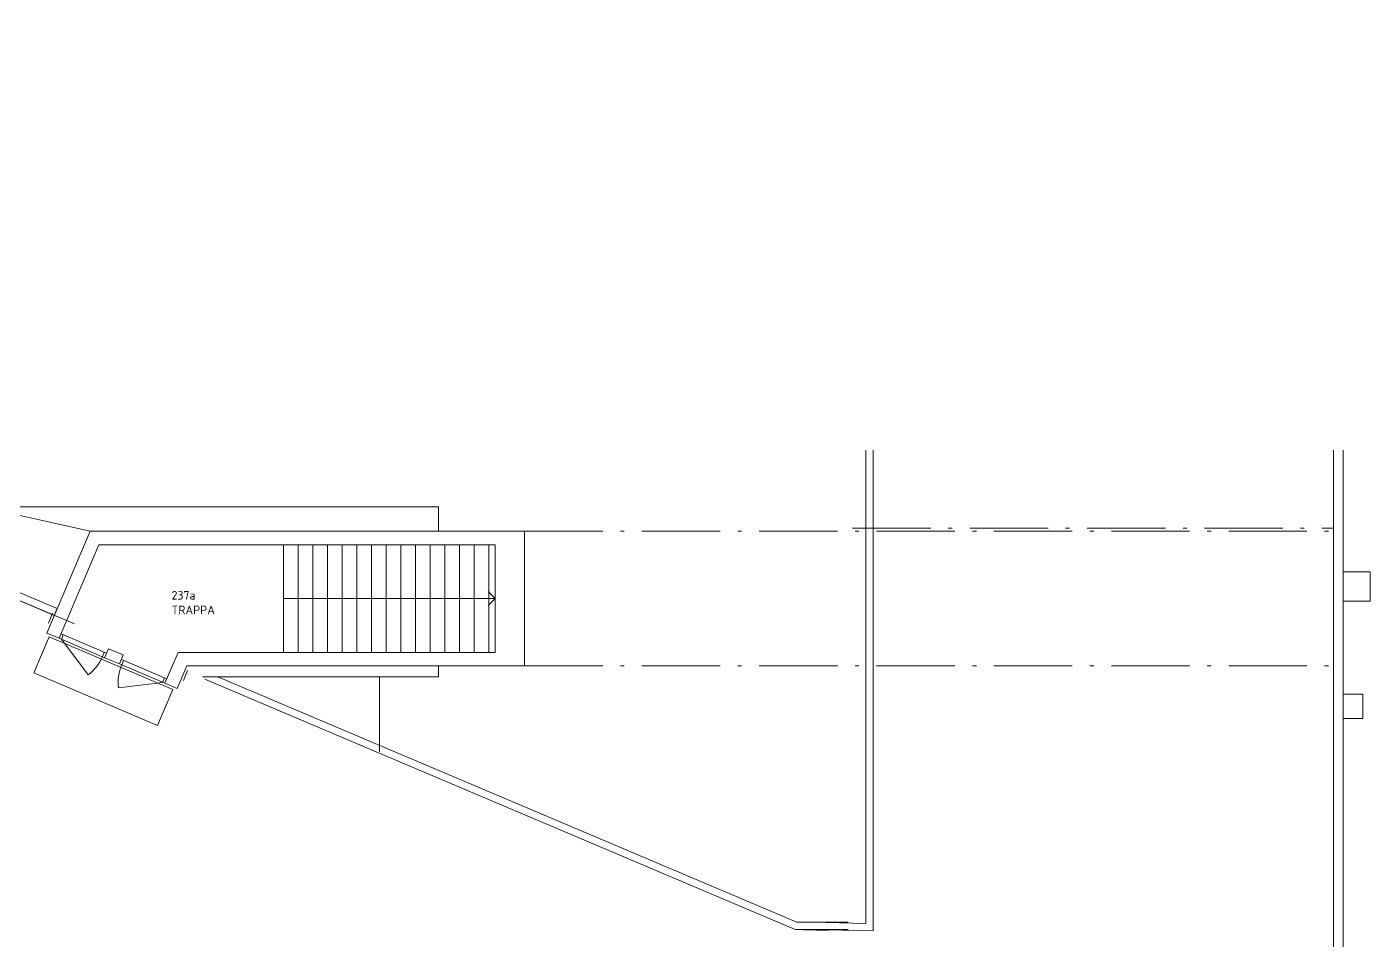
# Model space of a CAD drawing. Header units: millimetres. Extents: x -106764 to 80178, y -104573 to 57950.
# Drawn here: x 44226 to 71693, y 39096 to 57770 of the extents above; entities that cross this region are included whole.
import ezdxf

# ---------------------------------------------------------------- set-up
doc = ezdxf.new("R2010")
doc.units = ezdxf.units.MM
doc.header["$LTSCALE"] = 100
doc.linetypes.add('IMPORT-A_PSTRECK_4', pattern=[24, 16, -3.6, 0.8, -3.6])
for name, color, linetype, lineweight in [('A-3312-EA-', 3, 'Continuous', 9), ('A-43CB--EJN', 1, 'Continuous', 9), ('A-STOMME', 3, 'Continuous', 9), ('A-YTTER', 3, 'Continuous', 9), ('A030', 7, 'Continuous', 9), ('A030-O', 1, 'IMPORT-A_PSTRECK_4', 9), ('A030-R', 1, 'Continuous', 9), ('A036', 1, 'Continuous', 9), ('A045', 1, 'Continuous', 9), ('A120', 9, 'Continuous', 9), ('A120-NR', 9, 'Continuous', 9)]:
    doc.layers.add(name, color=color, linetype=linetype, lineweight=lineweight)
doc.styles.add('ISOCPEUR_3', font='isocpeur.ttf', dxfattribs={"height": 175})

msp = doc.modelspace()

# ---------------------------------------------------------------- linework, layer by layer
at = {"layer": 'A-3312-EA-', "flags": 128}
for points in [[(45198.4, 45561.9), (27930.6, 52879.3), (19968.4, 55388.9), (12229.2, 56971.5), (4214, 57769.7), (-3878.1, 57769.7), (-11799.8, 56971.1)], [(61020.4, 39315.5), (59938.7, 39315.5), (47868.5, 44430.4)], [(48134.5, 44480.6), (59969.2, 39465.5), (61020.4, 39465.5)]]:
    msp.add_lwpolyline(points, dxfattribs=at)
at = {"layer": 'A-43CB--EJN'}
for p, q in [((27982.6, 53020.2), (44845.7, 45874.3)), ((44787.2, 45736.1), (27930.6, 52879.3)), ((44845.7, 45874.3), (44787.2, 45736.1))]:
    msp.add_line(p, q, dxfattribs=at)
at = {"layer": 'A-STOMME'}
msp.add_line((71143.5, 46578), (71143.5, 46078), dxfattribs=at)
at = {"layer": 'A-STOMME', "flags": 128}
for points in [[(61532.6, 49114), (61533.2, 39284), (60255.8, 39316.3)], [(61382.6, 49114), (61383.2, 39437.9), (60288, 39465.5)], [(71143.5, 46028), (71693.5, 46028), (71693.5, 46628), (71143.5, 46628)]]:
    msp.add_lwpolyline(points, dxfattribs=at)
msp.add_lwpolyline([(71543.5, 43628), (71543.5, 44128), (71143.5, 44128), (71143.5, 43628)], close=True, dxfattribs=at)
at = {"layer": 'A-YTTER', "flags": 128}
msp.add_lwpolyline([(70943.5, 49114), (70943.5, 29248), (71143.5, 29248), (71143.5, 49114)], dxfattribs=at)
at = {"layer": 'A030', "flags": 128}
for points in [[(47048.7, 44347.2), (47301.8, 44239.5), (47499, 44703.2), (54401.8, 44703.2), (54401.8, 47458), (45519.5, 47458), (44633.2, 45374.9), (44886.3, 45267.2), (45700.4, 47180.6), (53801.8, 47180.6), (53801.8, 44980.6), (47318.2, 44980.6)], [(46119.3, 44742.6), (45815.7, 44871.8), (45894, 45055.8), (46197.6, 44926.6)]]:
    msp.add_lwpolyline(points, close=True, dxfattribs=at)
at = {"layer": 'A030-O'}
for p, q in [((61107.6, 47520.7), (70943.5, 47520.7)), ((54401.8, 47458), (70943.5, 47458)), ((54401.8, 44703.2), (70943.5, 44703.2))]:
    msp.add_line(p, q, dxfattribs=at)
at = {"layer": 'A030-R'}
for p, q in [((43283.3, 47958), (52640.4, 47958)), ((44751.3, 45780.2), (44665.5, 45578.5)), ((47513.7, 44610), (47426.1, 44404)), ((52640.4, 44480.6), (47819.3, 44480.6)), ((60613.7, 39292.9), (60109.8, 39305.6))]:
    msp.add_line(p, q, dxfattribs=at)
at = {"layer": 'A036'}
for p, q in [((49472.4, 44980.6), (49472.4, 47180.6)), ((49772.4, 44980.6), (49772.4, 47180.6)), ((50072.4, 44980.6), (50072.4, 47180.6)), ((50372.4, 44980.6), (50372.4, 47180.6)), ((50672.4, 44980.6), (50672.4, 47180.6)), ((50972.4, 44980.6), (50972.4, 47180.6)), ((51272.4, 44980.6), (51272.4, 47180.6)), ((51572.4, 44980.6), (51572.4, 47180.6)), ((51872.4, 44980.6), (51872.4, 47180.6)), ((52172.4, 44980.6), (52172.4, 47180.6)), ((52472.4, 44980.6), (52472.4, 47180.6)), ((52772.4, 44980.6), (52772.4, 47180.6)), ((53072.4, 44980.6), (53072.4, 47180.6)), ((53372.4, 44980.6), (53372.4, 47180.6)), ((53672.4, 44980.6), (53672.4, 47180.6)), ((53801.8, 46080.6), (53660.4, 46222))]:
    msp.add_line(p, q, dxfattribs=at)
at = {"layer": 'A036', "flags": 128}
msp.add_lwpolyline([(49472.4, 46080.6), (53801.8, 46080.6), (53660.4, 45939.2)], dxfattribs=at)
at = {"layer": 'A045'}
for p, q in [((52640.4, 47458), (52640.4, 47958)), ((44925.4, 45359.2), (45854.8, 44963.8)), ((44886.3, 45267.2), (45815.7, 44871.8)), ((45808.8, 44983.4), (45769.7, 44891.4)), ((46158.5, 44834.6), (47087.9, 44439.2)), ((46204.5, 44815), (46165.3, 44723)), ((46119.3, 44742.6), (47048.7, 44347.2)), ((52640.4, 44480.6), (52640.4, 44703.2)), ((51440.4, 44480.6), (51440.4, 42946.9))]:
    msp.add_line(p, q, dxfattribs=at)
at = {"layer": 'A045', "flags": 128}
for points in [[(43283.3, 46401.8), (43283.3, 47958), (45519.5, 47458)], [(44971.5, 45339.6), (44932.3, 45247.6), (45479.4, 44520.4)], [(47041.9, 44458.8), (47002.7, 44366.8), (46099.4, 44256.6)]]:
    msp.add_lwpolyline(points, dxfattribs=at)
msp.add_lwpolyline([(46900, 43486.7), (44369.5, 44563.3), (44682.7, 45299.5), (47213.2, 44222.9)], close=True, dxfattribs=at)
at = {"layer": 'A045'}
for centre, start, end in [((44932.3, 45247.6), 306.95252, 336.95252), ((47002.7, 44366.8), 156.95252, 186.95252)]:
    msp.add_arc(centre, 910, start, end, dxfattribs=at)

# ---------------------------------------------------------------- texts
at = {"layer": 'A120', "insert": (47186.2, 45934.8), "char_height": 175, "width": 1045.746, "attachment_point": 1, "line_spacing_factor": 1.149209, "style": 'ISOCPEUR_3'}
msp.add_mtext('TRAPPA', dxfattribs=at)
at = {"layer": 'A120-NR', "insert": (47186.2, 46234.8), "char_height": 175, "width": 585.618, "attachment_point": 1, "line_spacing_factor": 1.149209, "style": 'ISOCPEUR_3'}
msp.add_mtext('237a', dxfattribs=at)

doc.saveas('drawing.dxf')
